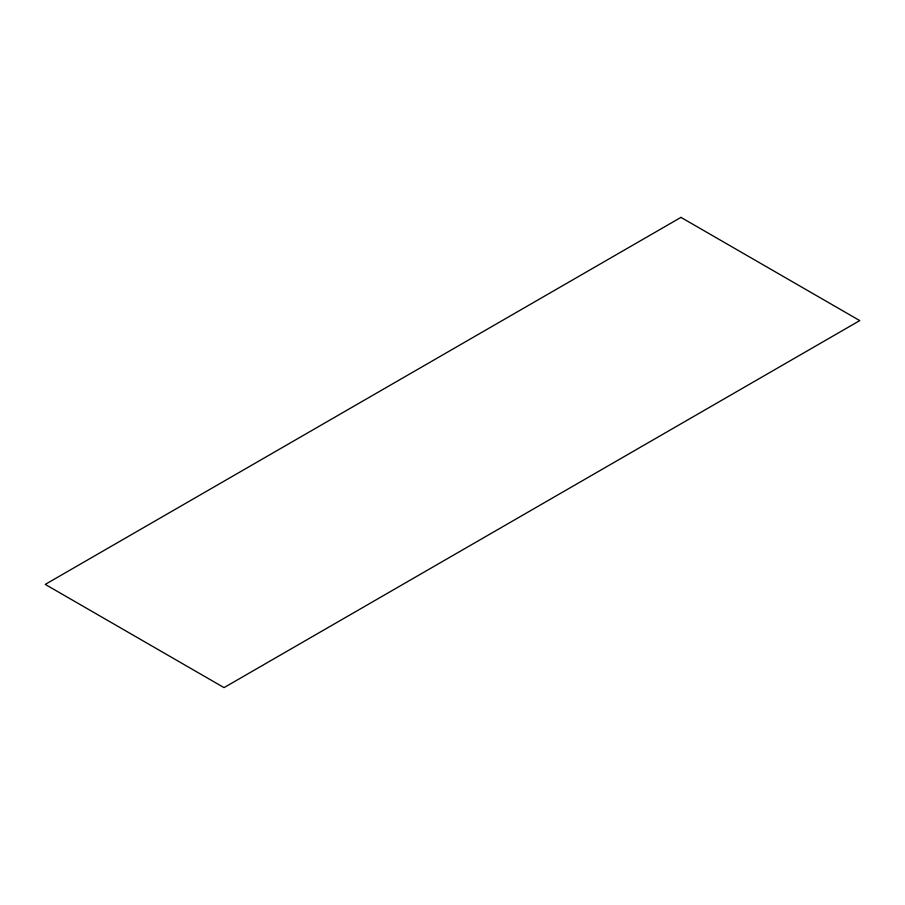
<?xml version="1.0" encoding="UTF-8"?>
<svg xmlns="http://www.w3.org/2000/svg" width="905" height="905" viewBox="0 0 905 905"><rect width="100%" height="100%" fill="white"/><g stroke="black" fill="none" stroke-linecap="round" stroke-linejoin="round"><path stroke-width="1.36" d="M680.956 217.381L45.25 584.404L224.044 687.619L859.75 320.596L680.956 217.381"/></g></svg>
